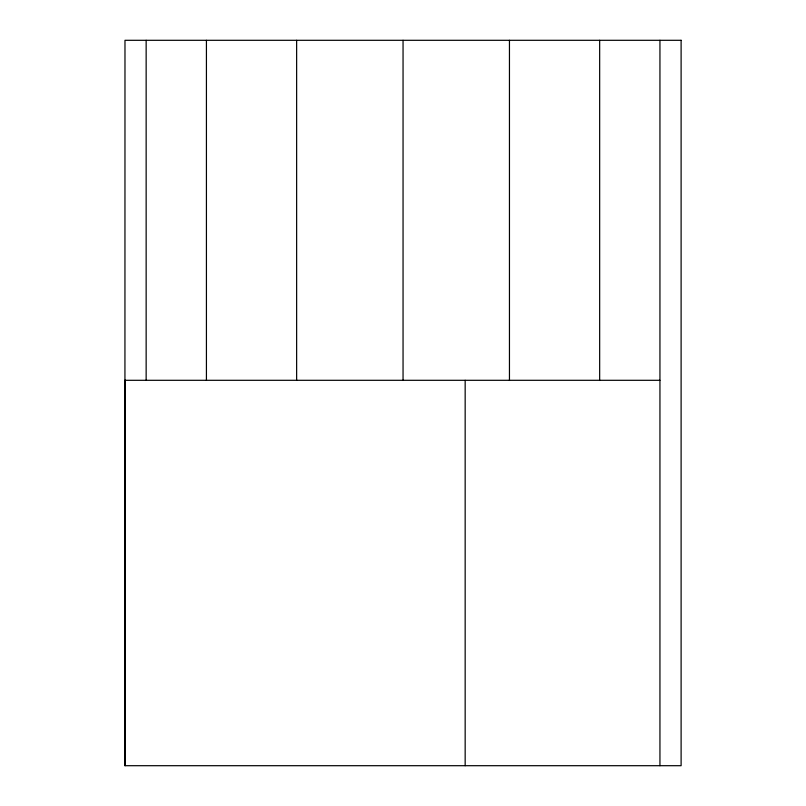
<?xml version="1.0" encoding="UTF-8"?>
<svg xmlns="http://www.w3.org/2000/svg" width="806" height="806" viewBox="0 0 806 806"><rect width="100%" height="100%" fill="white"/><g stroke="black" fill="none" stroke-linecap="round" stroke-linejoin="round"><path stroke-width="1.21" d="M124.89 380.301L659.943 380.301M659.943 40.3L659.943 765.7M599.664 40.3L599.664 380.301M509.452 40.3L509.452 380.301M465.163 380.301L465.163 765.7M403.05 40.3L403.05 380.301M296.638 40.3L296.638 380.301M206.427 40.3L206.427 380.301M146.148 40.3L146.148 380.301M125.081 380.301L125.081 765.7M681.11 40.3L124.98 40.3L124.89 765.7L681.11 765.7L681.11 40.3"/></g></svg>
